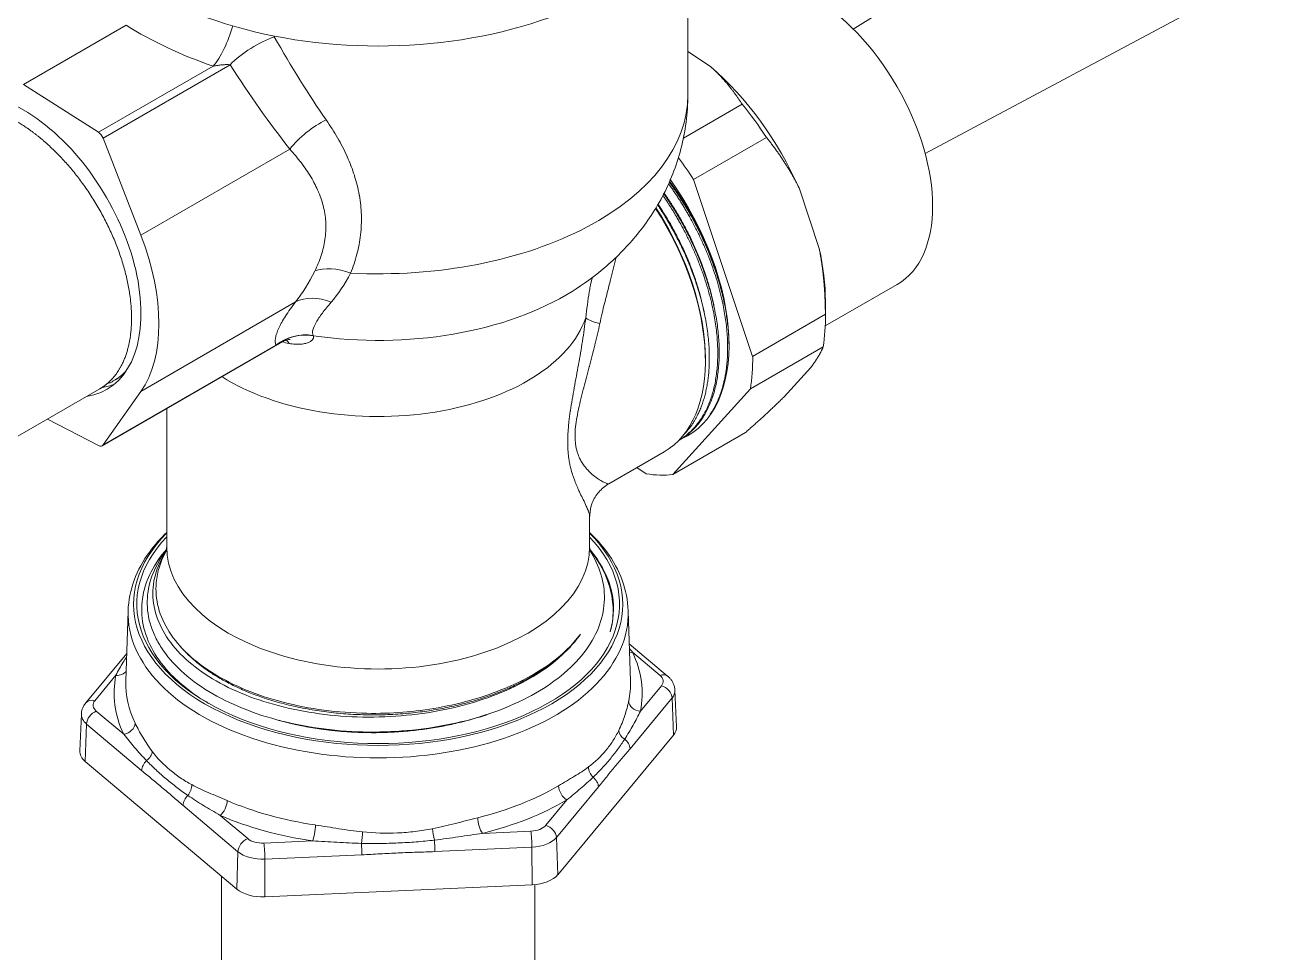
# Model space of a CAD drawing. Header units: millimetres. Extents: x 2.27 to 5, y 4.62 to 5.66.
# Drawn here: x 4.497 to 4.6258, y 5.4988 to 5.5934 of the extents above; entities that cross this region are included whole.
import ezdxf

# ---------------------------------------------------------------- set-up
doc = ezdxf.new("R2010")
doc.units = ezdxf.units.MM

# ---------------------------------------------------------------- blocks, each defined once
blk = doc.blocks.new('110-32-isometrico')
at = {"linetype": 'Continuous', "lineweight": 5}
for p, q in [((8.71274, 4.21884), (8.7483, 4.24094)), ((8.69586, 4.21211), (8.69586, 4.23104)), ((8.72009, 4.20612), (8.75701, 4.22586)), ((8.63851, 4.21923), (8.62804, 4.21318)), ((8.69817, 4.215), (8.69586, 4.21655)), ((8.64739, 4.21505), (8.63569, 4.2083)), ((8.64912, 4.21519), (8.63616, 4.2077)), ((8.62804, 4.21318), (8.63569, 4.2083)), ((8.7014, 4.21116), (8.69541, 4.2077)), ((8.70388, 4.20777), (8.69645, 4.20348)), ((8.63616, 4.2077), (8.64, 4.1978)), ((8.65522, 4.20659), (8.64, 4.1978)), ((8.70247, 4.18543), (8.69645, 4.20348)), ((8.70927, 4.19643), (8.70721, 4.20262)), ((8.70988, 4.18853), (8.71723, 4.19277)), ((8.65581, 4.19098), (8.64, 4.18185)), ((8.7099, 4.19105), (8.7099, 4.18949)), ((8.7099, 4.18972), (8.70247, 4.18543)), ((8.65419, 4.18677), (8.63607, 4.1763)), ((8.65381, 4.18658), (8.63616, 4.17639)), ((8.70967, 4.1864), (8.70224, 4.18211)), ((8.69765, 4.18518), (8.69765, 4.18496)), ((8.7057, 4.18131), (8.70841, 4.1843)), ((8.62473, 4.17572), (8.63583, 4.18212)), ((8.63726, 4.18295), (8.6374, 4.18303)), ((8.69432, 4.17337), (8.70224, 4.18211)), ((8.64, 4.18185), (8.63616, 4.17639)), ((8.64265, 4.16598), (8.64265, 4.1801)), ((8.63569, 4.17633), (8.63047, 4.17903)), ((8.70175, 4.17766), (8.69432, 4.17337)), ((8.69496, 4.17687), (8.69505, 4.17692)), ((8.68778, 4.17242), (8.69345, 4.17569)), ((8.69065, 4.17407), (8.69161, 4.17344)), ((8.68583, 4.16598), (8.68583, 4.16905)), ((8.63871, 4.15945), (8.63848, 4.15227)), ((8.68827, 4.15963), (8.68827, 4.15965)), ((8.68977, 4.15945), (8.69, 4.15227)), ((8.63857, 4.15511), (8.6344, 4.15007)), ((8.69379, 4.1528), (8.68987, 4.1561)), ((8.69302, 4.15286), (8.69021, 4.15523)), ((8.63747, 4.15287), (8.63532, 4.15028)), ((8.69101, 4.14921), (8.69316, 4.1518)), ((8.69454, 4.15136), (8.6947, 4.1476)), ((8.69424, 4.15056), (8.68996, 4.14538)), ((8.69424, 4.15056), (8.69439, 4.14676)), ((8.63394, 4.14892), (8.63378, 4.14517)), ((8.63546, 4.14922), (8.63827, 4.14685)), ((8.63447, 4.14789), (8.63434, 4.14408)), ((8.64009, 4.14315), (8.63447, 4.14789)), ((8.69439, 4.14676), (8.68259, 4.13252)), ((8.6498, 4.13105), (8.63434, 4.14408)), ((8.68673, 4.14149), (8.68244, 4.13632)), ((8.64993, 4.13486), (8.64431, 4.1396)), ((8.68136, 4.13756), (8.68351, 4.14015)), ((8.64811, 4.13857), (8.65092, 4.1362)), ((8.67488, 4.13674), (8.67984, 4.13696)), ((8.65258, 4.13574), (8.65754, 4.13596)), ((8.68244, 4.13632), (8.68259, 4.13252)), ((8.64993, 4.13486), (8.6498, 4.13105)), ((8.66258, 4.13455), (8.65267, 4.13411)), ((8.67993, 4.13533), (8.67003, 4.13488)), ((8.67993, 4.13533), (8.67995, 4.13148)), ((8.65267, 4.13411), (8.65268, 4.13026)), ((8.64824, 4.13237), (8.64824, 4.00308)), ((8.67995, 4.13148), (8.65268, 4.13026)), ((8.68024, 4.1315), (8.68024, 4.00308))]:
    blk.add_line(p, q, dxfattribs=at)
for centre, major_axis, ratio, start_param, end_param in [((8.66424, 4.23603), (0.03278, 0), 0.57735, 3.123075, 6.301703), ((8.70849, 4.2079), (-0.00874, 0.01513), 0.57735, 3.141593, 6.283185), ((8.66406, 4.2342), (0.03637, -0.00174), 0.606728, 3.962919, 4.265369), ((8.64757, 4.21884), (-0.00155, -0.00451), 0.344955, 0.702929, 1.760243), ((8.65204, 4.21545), (-0.00402, -0.00257), 0.339033, 4.098938, 5.288981), ((8.66424, 4.25732), (-0.02044, 0.06521), 0.369929, 2.096785, 2.270065), ((8.66132, 4.25706), (-0.02368, 0.06725), 0.410754, 2.091045, 2.264325), ((8.6946, 4.19988), (-0.01082, 0.01874), 0.57735, 4.529601, 5.262211), ((8.62804, 4.19673), (0.00848, -0.01469), 0.57735, 6.062964, 9.645), ((8.66424, 4.21211), (0.03162, 0), 0.57735, 4.623426, 6.283185), ((8.69325, 4.1991), (0.01178, -0.0204), 0.57735, 1.663958, 1.844668), ((8.65813, 4.20685), (-0.00374, -0.00295), 0.392102, 4.206997, 5.253128), ((8.63566, 4.20766), (-0.000404, 0.0007), 0.57735, 4.45059, 5.445427), ((8.68582, 4.19481), (-0.01178, 0.0204), 0.57735, 4.805551, 4.921485), ((8.68582, 4.19481), (0.01007, -0.01745), 0.57735, 6.218188, 8.021361), ((8.68333, 4.19323), (0.01012, -0.01754), 0.57735, 0, 1.65506), ((8.68352, 4.19334), (0.00999, -0.0173), 0.57735, 0.785398, 1.657906), ((8.62804, 4.19673), (0.00977, -0.01692), 0.57735, 0.261799, 1.308997), ((8.6946, 4.19988), (-0.01082, 0.01874), 0.57735, 3.926991, 4.215013), ((8.66101, 4.19119), (-0.00431, 0.00204), 0.565718, 4.878359, 5.785348), ((8.65873, 4.18735), (-0.00377, 0.00291), 0.734449, 5.063225, 5.966537), ((8.66424, 4.2026), (0.02693, 0), 0.57735, 4.463257, 5.538255), ((8.69325, 4.1991), (0.01178, -0.0204), 0.57735, 0.616761, 0.79747), ((8.66424, 4.19175), (0.02159, 0), 0.57735, 3.880475, 6.0899), ((8.68933, 4.18892), (-0.00393, 0.00054), 0.152173, 0.159357, 0.916623), ((8.65673, 4.18295), (-0.00436, -0.00194), 0.975896, 4.121688, 4.964696), ((8.65675, 4.18291), (-0.00451, -0.00154), 0.980642, 4.210211, 5.035277), ((8.65314, 4.18979), (0.00446, -0.00236), 0.140114, 0.128741, 0.161925), ((8.6536, 4.18257), (0.00098, 0.00467), 0.35582, 5.891827, 6.084629), ((8.68641, 4.19515), (-0.00966, 0.01673), 0.57735, 3.900547, 3.905661), ((8.68582, 4.19481), (-0.01178, 0.0204), 0.57735, 3.758353, 3.939063), ((8.62967, 4.19767), (0.00848, -0.01469), 0.57735, 6.060918, 6.186977), ((8.63566, 4.177), (0.000404, -0.0007), 0.57735, 5.550147, 6.544985), ((8.68561, 4.17042), (0.00117, 0.00292), 0.993465, 0.870648, 0.873426), ((8.68575, 4.17038), (-0.00015, -0.00315), 0.999069, 3.715924, 3.718849), ((8.68576, 4.17038), (-0.00141, 0.00281), 0.894625, 0.069966, 0.073246), ((8.68582, 4.19481), (0.01178, -0.0204), 0.57735, 5.852748, 6.033458), ((8.66424, 4.16013), (0.02497, 0), 0.57735, 2.615404, 6.809374), ((8.66424, 4.16013), (0.02464, 0), 0.57735, 2.639056, 6.785722), ((8.66424, 4.16598), (-0.02159, 0), 0.57735, 0, 3.141593), ((8.66424, 4.15965), (0.02403, 0), 0.57735, 6.172768, 6.729062), ((8.66424, 4.15918), (0.02553, 0), 0.57735, 3.123075, 6.301703), ((8.66424, 4.16213), (0.02244, 0), 0.57735, 5.326435, 5.881143), ((8.69021, 4.15621), (0.00108, 0.00052), 0.786377, 4.082664, 4.348743), ((8.66424, 4.15104), (0.02696, 0), 0.57735, 6.165286, 6.555648), ((8.66424, 4.15104), (-0.02696, 0), 0.57735, 6.165286, 6.555648), ((8.63747, 4.15385), (0.00118, -0.00024), 0.810828, 4.877229, 5.95618), ((8.69302, 4.15188), (0.000773, 0.000918), 0.673478, 0, 0.896328), ((8.6915, 4.15226), (0.00184, 0), 0.57735, 5.836868, 6.884066), ((8.66424, 4.152), (-0.02576, 0), 0.57735, 6.264668, 6.555648), ((8.66424, 4.152), (0.02576, 0), 0.57735, 6.165286, 6.301703), ((8.69316, 4.15082), (-0.000924, 0.000766), 0.736515, 3.72456, 5.26045), ((8.6915, 4.15131), (0.00304, 0), 0.57735, 5.836868, 6.307881), ((8.63532, 4.1493), (-0.000924, 0.000766), 0.736515, 5.26045, 6.283185), ((8.63698, 4.14982), (-0.00184, 0), 0.57735, 5.836868, 6.884066), ((8.69101, 4.15019), (-0.00118, 0.00024), 0.810828, 0.19102, 1.735636), ((8.63698, 4.14888), (-0.00304, 0), 0.57735, 6.25849, 6.884066), ((8.63546, 4.14824), (-0.000773, -0.000918), 0.673478, 4.037921, 5.573811), ((8.63827, 4.14783), (0.00108, 0.00052), 0.786377, 4.348743, 5.89336), ((8.68995, 4.14705), (0.00108, -0.00053), 0.730099, 3.535157, 4.566919), ((8.6915, 4.14756), (0.0032, 0), 0.57735, 5.836868, 6.307881), ((8.68887, 4.14565), (-0.000924, 0.000766), 0.736515, 3.72456, 4.742022), ((8.63698, 4.14512), (-0.0032, 0), 0.57735, 6.25849, 6.884066), ((8.6401, 4.14482), (0.000955, 0.000727), 0.683189, 4.70594, 5.737702), ((8.64108, 4.14351), (-0.000773, -0.000918), 0.673478, 4.556349, 5.573811), ((8.68672, 4.14316), (0.000719, -0.00096), 0.723631, 3.882837, 4.914599), ((8.68565, 4.14176), (-0.000924, 0.000766), 0.736515, 3.72456, 4.742022), ((8.64432, 4.14127), (0.00056, 0.00106), 0.646118, 4.417206, 5.448968), ((8.66424, 4.152), (-0.02576, 0), 0.57735, 1.976495, 2.366858), ((8.68351, 4.14113), (-0.00061, 0.00103), 0.583474, 0.806189, 2.350806), ((8.6453, 4.13995), (0.000773, 0.000918), 0.673478, 1.414756, 2.432218), ((8.64811, 4.13955), (0.00048, 0.0011), 0.488589, 3.864688, 5.409305), ((8.66424, 4.152), (-0.02576, 0), 0.57735, 0.929298, 1.31966), ((8.66424, 4.15104), (-0.02696, 0), 0.57735, 1.976495, 2.366858), ((8.66424, 4.15104), (-0.02696, 0), 0.57735, 0.929298, 1.31966), ((8.67488, 4.13772), (-0.00029, 0.00116), 0.322239, 0.941064, 2.48568), ((8.65754, 4.13694), (0.00018, 0.00119), 0.202903, 3.772175, 5.316791), ((8.66258, 4.13622), (0.00012, 0.00119), 0.005717, 4.27269, 5.304452), ((8.67003, 4.13656), (-0.00023, 0.00118), 0.13014, 0.960168, 1.99193), ((8.6797, 4.13802), (-0.00184, 0), 0.57735, 1.648078, 2.695275), ((8.67984, 4.13598), (-0.00005, 0.0012), 0.063037, 4.130406, 5.666296), ((8.68136, 4.13658), (-0.000924, 0.000766), 0.736515, 3.72456, 5.26045), ((8.65092, 4.13522), (-0.000773, -0.000918), 0.673478, 4.037921, 5.573811), ((8.65244, 4.1368), (-0.00184, 0), 0.57735, 0.60088, 1.648078), ((8.65258, 4.13476), (-0.00005, 0.0012), 0.063037, 4.130406, 5.666296), ((8.66249, 4.13521), (-0.00005, 0.0012), 0.063037, 4.130406, 5.147868), ((8.66994, 4.13554), (-0.00005, 0.0012), 0.063037, 4.130406, 5.147868), ((8.6797, 4.13707), (-0.00304, 0), 0.57735, 1.648078, 2.695275), ((8.65244, 4.13586), (-0.00304, 0), 0.57735, 0.60088, 1.648078), ((8.6797, 4.13332), (-0.0032, 0), 0.57735, 1.648078, 2.695275), ((8.65244, 4.1321), (-0.0032, 0), 0.57735, 0.60088, 1.648078)]:
    blk.add_ellipse(centre, major_axis=major_axis, ratio=ratio, start_param=start_param, end_param=end_param, dxfattribs=at)
for points in [[(8.65359, 4.21814), (8.6536, 4.2181), (8.65362, 4.21807), (8.65364, 4.21804)], [(8.65581, 4.19098), (8.6565, 4.19186), (8.65715, 4.19292), (8.65777, 4.19414)], [(8.66143, 4.19393), (8.66082, 4.19277), (8.66016, 4.19178), (8.65944, 4.19095)], [(8.68613, 4.19349), (8.68605, 4.19328), (8.68597, 4.193), (8.68591, 4.19268)], [(8.65389, 4.18662), (8.65386, 4.18661), (8.65384, 4.18659), (8.65381, 4.18658)], [(8.65513, 4.18675), (8.6549, 4.1868), (8.65466, 4.18685), (8.65443, 4.1869)], [(8.63797, 4.18341), (8.63806, 4.18345), (8.63814, 4.18349), (8.63822, 4.18354)], [(8.68413, 4.17322), (8.68413, 4.17322), (8.68413, 4.17322), (8.68413, 4.17322)], [(8.68592, 4.16563), (8.6859, 4.16566), (8.68588, 4.16568), (8.68585, 4.16571)], [(8.68989, 4.15561), (8.69, 4.15549), (8.6901, 4.15536), (8.69021, 4.15523)]]:
    blk.add_open_spline(points, degree=3, dxfattribs=at)
for points, knots in [([(8.64912, 4.21519), (8.64901, 4.21521), (8.64889, 4.21521), (8.64876, 4.21521), (8.64875, 4.21521), (8.64873, 4.21521), (8.64872, 4.21521), (8.64866, 4.21521), (8.64861, 4.21521), (8.64855, 4.2152), (8.64847, 4.2152), (8.6484, 4.2152), (8.64833, 4.21519), (8.64831, 4.21519), (8.6483, 4.21519), (8.64829, 4.21519), (8.64822, 4.21518), (8.64816, 4.21517), (8.64809, 4.21516), (8.64801, 4.21516), (8.64794, 4.21514), (8.64786, 4.21513), (8.6477, 4.21511), (8.64755, 4.21508), (8.64739, 4.21505)], [0, 0, 0, 0, 0.223167, 0.223167, 0.223167, 0.25, 0.25, 0.25, 0.348259, 0.348259, 0.348259, 0.478136, 0.478136, 0.478136, 0.5, 0.5, 0.5, 0.61012, 0.61012, 0.61012, 0.742469, 0.742469, 0.742469, 1, 1, 1, 1]), ([(8.68404, 4.19206), (8.68518, 4.19277), (8.6863, 4.19358), (8.68848, 4.19543), (8.68953, 4.19648), (8.69151, 4.19886), (8.69244, 4.2002), (8.69403, 4.2032), (8.69469, 4.20485), (8.69561, 4.20837), (8.69586, 4.21024), (8.69586, 4.21211)], [4.7528571, 4.7528571, 4.7528571, 4.7528571, 4.9018431, 4.9018431, 5.0508291, 5.0508291, 5.1998151, 5.1998151, 5.3488011, 5.3488011, 5.4977871, 5.4977871, 5.4977871, 5.4977871]), ([(8.65893, 4.20956), (8.65935, 4.20896), (8.65974, 4.20835), (8.66009, 4.20774), (8.66045, 4.20712), (8.66077, 4.2065), (8.66106, 4.20586), (8.66107, 4.20584), (8.66108, 4.20581), (8.66109, 4.20579), (8.66122, 4.20549), (8.66135, 4.2052), (8.66146, 4.20489), (8.66147, 4.20487), (8.66148, 4.20484), (8.66149, 4.20482), (8.66161, 4.20452), (8.66172, 4.20421), (8.66181, 4.20391), (8.66182, 4.20388), (8.66183, 4.20386), (8.66184, 4.20383), (8.66193, 4.20352), (8.66202, 4.20322), (8.6621, 4.20291), (8.66218, 4.20258), (8.66225, 4.20224), (8.66231, 4.20191), (8.66231, 4.20188), (8.66232, 4.20186), (8.66232, 4.20184), (8.66244, 4.20119), (8.6625, 4.20053), (8.66253, 4.19988), (8.66253, 4.19986), (8.66253, 4.19985), (8.66253, 4.19983), (8.66254, 4.19951), (8.66254, 4.19918), (8.66252, 4.19885), (8.66251, 4.19851), (8.66248, 4.19817), (8.66244, 4.19784), (8.66244, 4.19783), (8.66244, 4.19782), (8.66244, 4.19782), (8.66237, 4.19715), (8.66224, 4.1965), (8.66207, 4.19585), (8.6619, 4.1952), (8.66169, 4.19456), (8.66143, 4.19393)], [0, 0, 0, 0, 0.122037, 0.122037, 0.122037, 0.245359, 0.245359, 0.245359, 0.25, 0.25, 0.25, 0.307557, 0.307557, 0.307557, 0.3125, 0.3125, 0.3125, 0.370128, 0.370128, 0.370128, 0.375, 0.375, 0.375, 0.432901, 0.432901, 0.432901, 0.495825, 0.495825, 0.495825, 0.5, 0.5, 0.5, 0.622119, 0.622119, 0.622119, 0.625, 0.625, 0.625, 0.685505, 0.685505, 0.685505, 0.748797, 0.748797, 0.748797, 0.75, 0.75, 0.75, 0.874807, 0.874807, 0.874807, 1, 1, 1, 1]), ([(8.65777, 4.19414), (8.65803, 4.19466), (8.65825, 4.19518), (8.65843, 4.19572), (8.6586, 4.19625), (8.65873, 4.19679), (8.65881, 4.19734), (8.65881, 4.19734), (8.65881, 4.19734), (8.65881, 4.19735), (8.65885, 4.19762), (8.65888, 4.19789), (8.65889, 4.19816), (8.65891, 4.19843), (8.65891, 4.19871), (8.6589, 4.19898), (8.6589, 4.19899), (8.6589, 4.199), (8.6589, 4.19901), (8.65887, 4.19955), (8.6588, 4.20008), (8.65867, 4.2006), (8.65867, 4.20061), (8.65867, 4.20063), (8.65866, 4.20064), (8.65861, 4.20089), (8.65853, 4.20115), (8.65845, 4.2014), (8.65837, 4.20166), (8.65827, 4.20192), (8.65816, 4.20218), (8.65816, 4.2022), (8.65815, 4.20221), (8.65814, 4.20223), (8.65804, 4.20247), (8.65793, 4.20272), (8.6578, 4.20296), (8.6578, 4.20297), (8.65779, 4.20299), (8.65778, 4.203), (8.65766, 4.20324), (8.65753, 4.20348), (8.65739, 4.20371), (8.65738, 4.20373), (8.65737, 4.20374), (8.65736, 4.20375), (8.65707, 4.20424), (8.65675, 4.20471), (8.6564, 4.20517), (8.65603, 4.20565), (8.65564, 4.20612), (8.65522, 4.20659)], [0, 0, 0, 0, 0.124932, 0.124932, 0.124932, 0.249216, 0.249216, 0.249216, 0.25, 0.25, 0.25, 0.311039, 0.311039, 0.311039, 0.372832, 0.372832, 0.372832, 0.375, 0.375, 0.375, 0.496815, 0.496815, 0.496815, 0.5, 0.5, 0.5, 0.559021, 0.559021, 0.559021, 0.621356, 0.621356, 0.621356, 0.625, 0.625, 0.625, 0.683863, 0.683863, 0.683863, 0.6875, 0.6875, 0.6875, 0.746646, 0.746646, 0.746646, 0.75, 0.75, 0.75, 0.872926, 0.872926, 0.872926, 1, 1, 1, 1]), ([(8.68854, 4.19554), (8.68853, 4.19549), (8.68852, 4.19545), (8.6885, 4.1954), (8.68833, 4.19468), (8.68815, 4.19396), (8.68797, 4.19324), (8.68793, 4.1931), (8.6879, 4.19297), (8.68786, 4.19284), (8.68771, 4.19224), (8.68756, 4.19164), (8.6874, 4.19103), (8.68739, 4.19097), (8.68737, 4.19091), (8.68735, 4.19084), (8.68718, 4.19017), (8.68702, 4.18948), (8.68687, 4.18877)], [0.5766486, 0.5766486, 0.5766486, 0.5766486, 0.5860796, 0.5860796, 0.5860796, 0.7248687, 0.7248687, 0.7248687, 0.75, 0.75, 0.75, 0.8631117, 0.8631117, 0.8631117, 0.875, 0.875, 0.875, 1, 1, 1, 1]), ([(8.68543, 4.18936), (8.68553, 4.19025), (8.68566, 4.19114), (8.6858, 4.19201), (8.68581, 4.19205), (8.68581, 4.19209), (8.68582, 4.19213), (8.68585, 4.19232), (8.68588, 4.1925), (8.68591, 4.19268)], [0, 0, 0, 0, 0.125, 0.125, 0.125, 0.1307085, 0.1307085, 0.1307085, 0.1570623, 0.1570623, 0.1570623, 0.1570623]), ([(8.65381, 4.18658), (8.65373, 4.18677), (8.65371, 4.18701), (8.65376, 4.1873), (8.65378, 4.18744), (8.65382, 4.1876), (8.65388, 4.18776), (8.65393, 4.18793), (8.654, 4.18811), (8.65409, 4.1883), (8.65413, 4.18839), (8.65418, 4.18849), (8.65423, 4.18859), (8.65428, 4.18869), (8.65433, 4.18879), (8.65439, 4.18889), (8.65451, 4.1891), (8.65464, 4.18931), (8.65478, 4.18954), (8.65507, 4.18999), (8.65541, 4.19047), (8.65581, 4.19098)], [0, 0, 0, 0, 0.25, 0.25, 0.25, 0.375072, 0.375072, 0.375072, 0.5, 0.5, 0.5, 0.56241, 0.56241, 0.56241, 0.624918, 0.624918, 0.624918, 0.75, 0.75, 0.75, 1, 1, 1, 1]), ([(8.65944, 4.19095), (8.6591, 4.19056), (8.6588, 4.19019), (8.65829, 4.18951), (8.65807, 4.18919), (8.65775, 4.1886), (8.65764, 4.18834), (8.65753, 4.1879), (8.65753, 4.18771), (8.65759, 4.18756)], [0, 0, 0, 0, 0.25, 0.25, 0.5, 0.5, 0.75, 0.75, 1, 1, 1, 1]), ([(8.68583, 4.16905), (8.68583, 4.16909), (8.68583, 4.16913), (8.68582, 4.16918), (8.68582, 4.1692), (8.68582, 4.16922), (8.68582, 4.16924), (8.68581, 4.16928), (8.6858, 4.16933), (8.68578, 4.16938), (8.68576, 4.16945), (8.68574, 4.16953), (8.68571, 4.16961), (8.6857, 4.16963), (8.68569, 4.16966), (8.68568, 4.16969), (8.68563, 4.16983), (8.68556, 4.16998), (8.68549, 4.17015), (8.6854, 4.17035), (8.68529, 4.17057), (8.68517, 4.17081), (8.68515, 4.17086), (8.68512, 4.17091), (8.6851, 4.17096), (8.685, 4.17116), (8.6849, 4.17138), (8.68479, 4.17161), (8.68476, 4.17167), (8.68473, 4.17174), (8.6847, 4.1718), (8.68466, 4.17189), (8.68462, 4.17199), (8.68458, 4.17208), (8.6845, 4.17225), (8.68443, 4.17242), (8.68436, 4.1726), (8.68433, 4.17268), (8.6843, 4.17275), (8.68427, 4.17283), (8.68423, 4.17295), (8.68419, 4.17307), (8.68414, 4.17319), (8.68407, 4.1734), (8.68401, 4.17362), (8.68395, 4.17385), (8.68392, 4.17393), (8.6839, 4.17402), (8.68388, 4.1741), (8.68384, 4.17426), (8.68381, 4.17443), (8.68377, 4.1746), (8.68376, 4.17469), (8.68374, 4.17477), (8.68373, 4.17486), (8.68372, 4.17491), (8.68371, 4.17497), (8.6837, 4.17502), (8.68368, 4.17517), (8.68367, 4.17532), (8.68365, 4.17547), (8.68364, 4.17555), (8.68364, 4.17563), (8.68363, 4.17571), (8.68361, 4.17594), (8.6836, 4.17619), (8.68359, 4.17644), (8.68359, 4.17651), (8.68359, 4.17658), (8.68359, 4.17665), (8.68359, 4.17675), (8.68359, 4.17686), (8.6836, 4.17697), (8.6836, 4.17715), (8.68361, 4.17733), (8.68362, 4.17752), (8.68362, 4.17757), (8.68362, 4.17762), (8.68363, 4.17768), (8.68365, 4.178), (8.68368, 4.17832), (8.68371, 4.17865), (8.68372, 4.17869), (8.68372, 4.17873), (8.68372, 4.17876), (8.68376, 4.17911), (8.68381, 4.17947), (8.68386, 4.17984), (8.68387, 4.17986), (8.68387, 4.17987), (8.68387, 4.17989), (8.68393, 4.18027), (8.68399, 4.18065), (8.68405, 4.18103), (8.68412, 4.18142), (8.68419, 4.18182), (8.68426, 4.18222), (8.68433, 4.18262), (8.68441, 4.18302), (8.68448, 4.18342), (8.68455, 4.18381), (8.68462, 4.1842), (8.68469, 4.18458), (8.68469, 4.1846), (8.68469, 4.18461), (8.6847, 4.18462), (8.68484, 4.1854), (8.68497, 4.18618), (8.68509, 4.18696), (8.68509, 4.18697), (8.6851, 4.18698), (8.6851, 4.18699), (8.68522, 4.18778), (8.68533, 4.18857), (8.68543, 4.18936)], [0.1548348, 0.1548348, 0.1548348, 0.1548348, 0.1788376, 0.1788376, 0.1788376, 0.1875, 0.1875, 0.1875, 0.2090923, 0.2090923, 0.2090923, 0.2394754, 0.2394754, 0.2394754, 0.25, 0.25, 0.25, 0.3005695, 0.3005695, 0.3005695, 0.3621365, 0.3621365, 0.3621365, 0.375, 0.375, 0.375, 0.4242835, 0.4242835, 0.4242835, 0.4375, 0.4375, 0.4375, 0.4556335, 0.4556335, 0.4556335, 0.4872204, 0.4872204, 0.4872204, 0.5, 0.5, 0.5, 0.5190455, 0.5190455, 0.5190455, 0.5511614, 0.5511614, 0.5511614, 0.5625, 0.5625, 0.5625, 0.5836495, 0.5836495, 0.5836495, 0.59375, 0.59375, 0.59375, 0.6000534, 0.6000534, 0.6000534, 0.6165106, 0.6165106, 0.6165106, 0.625, 0.625, 0.625, 0.6495925, 0.6495925, 0.6495925, 0.65625, 0.65625, 0.65625, 0.6662175, 0.6662175, 0.6662175, 0.6827931, 0.6827931, 0.6827931, 0.6875, 0.6875, 0.6875, 0.7157458, 0.7157458, 0.7157458, 0.71875, 0.71875, 0.71875, 0.748431, 0.748431, 0.748431, 0.75, 0.75, 0.75, 0.7807285, 0.7807285, 0.7807285, 0.8125, 0.8125, 0.8125, 0.8444036, 0.8444036, 0.8444036, 0.875, 0.875, 0.875, 0.875872, 0.875872, 0.875872, 0.9375, 0.9375, 0.9375, 0.9382317, 0.9382317, 0.9382317, 1, 1, 1, 1]), ([(8.68687, 4.18877), (8.68672, 4.18805), (8.68655, 4.18733), (8.68637, 4.1866), (8.68637, 4.18659), (8.68637, 4.18658), (8.68636, 4.18657), (8.68619, 4.18586), (8.68601, 4.18515), (8.68582, 4.18443), (8.68581, 4.18441), (8.68581, 4.18439), (8.6858, 4.18437), (8.6857, 4.184), (8.68561, 4.18364), (8.68551, 4.18327), (8.68542, 4.18293), (8.68533, 4.18259), (8.68524, 4.18225), (8.68523, 4.18222), (8.68522, 4.1822), (8.68522, 4.18217), (8.68512, 4.18181), (8.68503, 4.18145), (8.68494, 4.18109), (8.68486, 4.18075), (8.68478, 4.18041), (8.68471, 4.18007), (8.6847, 4.18006), (8.6847, 4.18004), (8.68469, 4.18002), (8.68462, 4.17968), (8.68455, 4.17933), (8.6845, 4.179), (8.6845, 4.17899), (8.6845, 4.17898), (8.6845, 4.17898), (8.68444, 4.17864), (8.6844, 4.17831), (8.68437, 4.17799), (8.68437, 4.17799), (8.68437, 4.17798), (8.68437, 4.17797), (8.68436, 4.17782), (8.68435, 4.17767), (8.68435, 4.17753), (8.68434, 4.17737), (8.68434, 4.17723), (8.68435, 4.17708), (8.68435, 4.17706), (8.68435, 4.17704), (8.68435, 4.17702), (8.68436, 4.17676), (8.68438, 4.17652), (8.68442, 4.17629), (8.68442, 4.17626), (8.68443, 4.17623), (8.68443, 4.17621), (8.68445, 4.17611), (8.68447, 4.17603), (8.68449, 4.17594), (8.68451, 4.17582), (8.68454, 4.17572), (8.68458, 4.17561), (8.68459, 4.17558), (8.6846, 4.17555), (8.68461, 4.17552), (8.68467, 4.17535), (8.68473, 4.17519), (8.6848, 4.17504), (8.68481, 4.17501), (8.68483, 4.17499), (8.68484, 4.17496), (8.68491, 4.17482), (8.68498, 4.17469), (8.68506, 4.17457), (8.68515, 4.17442), (8.68525, 4.17429), (8.68534, 4.17417), (8.68536, 4.17415), (8.68538, 4.17412), (8.6854, 4.1741), (8.68548, 4.174), (8.68556, 4.17391), (8.68564, 4.17383), (8.68573, 4.17372), (8.68583, 4.17363), (8.68593, 4.17354), (8.68594, 4.17352), (8.68596, 4.17351), (8.68597, 4.17349), (8.68615, 4.17333), (8.68632, 4.1732), (8.68648, 4.17308), (8.68649, 4.17307), (8.6865, 4.17306), (8.68651, 4.17305), (8.68667, 4.17294), (8.68682, 4.17284), (8.68696, 4.17275), (8.68711, 4.17267), (8.68724, 4.17259), (8.68735, 4.17254), (8.68736, 4.17254), (8.68736, 4.17254), (8.68736, 4.17254), (8.68742, 4.17251), (8.68746, 4.17249), (8.68751, 4.17247), (8.68755, 4.17245), (8.6876, 4.17244), (8.68763, 4.17243), (8.68763, 4.17243), (8.68763, 4.17243), (8.68764, 4.17243), (8.68771, 4.17241), (8.68776, 4.1724), (8.68778, 4.17242), (8.68778, 4.17242), (8.68778, 4.17242), (8.68778, 4.17242), (8.68778, 4.17242), (8.68778, 4.17242), (8.68778, 4.17242)], [0, 0, 0, 0, 0.0625, 0.0625, 0.0625, 0.0635946, 0.0635946, 0.0635946, 0.125, 0.125, 0.125, 0.1269475, 0.1269475, 0.1269475, 0.1584453, 0.1584453, 0.1584453, 0.1875, 0.1875, 0.1875, 0.1897729, 0.1897729, 0.1897729, 0.2208518, 0.2208518, 0.2208518, 0.25, 0.25, 0.25, 0.2515866, 0.2515866, 0.2515866, 0.28125, 0.28125, 0.28125, 0.2819142, 0.2819142, 0.2819142, 0.3119304, 0.3119304, 0.3119304, 0.3125, 0.3125, 0.3125, 0.3268023, 0.3268023, 0.3268023, 0.3416492, 0.3416492, 0.3416492, 0.34375, 0.34375, 0.34375, 0.3715226, 0.3715226, 0.3715226, 0.375, 0.375, 0.375, 0.3865495, 0.3865495, 0.3865495, 0.4016515, 0.4016515, 0.4016515, 0.40625, 0.40625, 0.40625, 0.4321842, 0.4321842, 0.4321842, 0.4375, 0.4375, 0.4375, 0.4631126, 0.4631126, 0.4631126, 0.4943259, 0.4943259, 0.4943259, 0.5, 0.5, 0.5, 0.5257475, 0.5257475, 0.5257475, 0.5573299, 0.5573299, 0.5573299, 0.5625, 0.5625, 0.5625, 0.6207594, 0.6207594, 0.6207594, 0.625, 0.625, 0.625, 0.684354, 0.684354, 0.684354, 0.747983, 0.747983, 0.747983, 0.75, 0.75, 0.75, 0.7797689, 0.7797689, 0.7797689, 0.8114901, 0.8114901, 0.8114901, 0.8125, 0.8125, 0.8125, 0.8747056, 0.8747056, 0.8747056, 0.875, 0.875, 0.875, 0.8777514, 0.8777514, 0.8777514, 0.8777514]), ([(8.65525, 4.18716), (8.65525, 4.18716), (8.65524, 4.18716), (8.6552, 4.18716), (8.65516, 4.18715), (8.65504, 4.18712), (8.65495, 4.1871), (8.65475, 4.18704), (8.65464, 4.18699), (8.65441, 4.18689), (8.6543, 4.18683), (8.65419, 4.18677)], [0.1439941, 0.1439941, 0.1439941, 0.1439941, 0.1665653, 0.1665653, 0.2062297, 0.2062297, 0.2498896, 0.2498896, 0.2962873, 0.2962873, 0.3387704, 0.3387704, 0.3387704, 0.3387704]), ([(8.6576, 4.18753), (8.65763, 4.18747), (8.65764, 4.18741), (8.65763, 4.18734), (8.65763, 4.18731), (8.65762, 4.18728), (8.65761, 4.18724), (8.6576, 4.18723), (8.6576, 4.18722), (8.65759, 4.18721), (8.65758, 4.18719), (8.65756, 4.18717), (8.65755, 4.18714), (8.65752, 4.18711), (8.65749, 4.18708), (8.65746, 4.18705), (8.65745, 4.18705), (8.65745, 4.18705), (8.65745, 4.18704), (8.65742, 4.18702), (8.65738, 4.18699), (8.65734, 4.18696), (8.6573, 4.18693), (8.65725, 4.18691), (8.6572, 4.18689), (8.65715, 4.18686), (8.65709, 4.18683), (8.65702, 4.18681), (8.65697, 4.18679), (8.65691, 4.18677), (8.65684, 4.18675), (8.65677, 4.18674), (8.6567, 4.18672), (8.65662, 4.18671), (8.65654, 4.18669), (8.65646, 4.18668), (8.65637, 4.18667), (8.6563, 4.18667), (8.65624, 4.18666), (8.65616, 4.18666), (8.65605, 4.18666), (8.65592, 4.18666), (8.65579, 4.18667), (8.65559, 4.18668), (8.65536, 4.18671), (8.65513, 4.18675)], [0, 0, 0, 0, 0.152461, 0.152461, 0.152461, 0.227001, 0.227001, 0.227001, 0.25, 0.25, 0.25, 0.300061, 0.300061, 0.300061, 0.370886, 0.370886, 0.370886, 0.375, 0.375, 0.375, 0.439236, 0.439236, 0.439236, 0.5, 0.5, 0.5, 0.568132, 0.568132, 0.568132, 0.625, 0.625, 0.625, 0.687025, 0.687025, 0.687025, 0.75, 0.75, 0.75, 0.796949, 0.796949, 0.796949, 0.875, 0.875, 0.875, 1, 1, 1, 1]), ([(8.65419, 4.18677), (8.65418, 4.18676), (8.65417, 4.18675), (8.65415, 4.18675), (8.65414, 4.18674), (8.65413, 4.18674), (8.65412, 4.18673), (8.65411, 4.18672), (8.65409, 4.18672), (8.65408, 4.18671), (8.65402, 4.18668), (8.65396, 4.18665), (8.65389, 4.18662)], [0.6413763, 0.6413763, 0.6413763, 0.6413763, 0.7078659, 0.7078659, 0.7078659, 0.75, 0.75, 0.75, 0.7902773, 0.7902773, 0.7902773, 1, 1, 1, 1]), ([(8.68778, 4.17242), (8.68741, 4.1722), (8.68706, 4.17191), (8.68649, 4.17125), (8.68626, 4.17087), (8.68595, 4.17007), (8.68586, 4.16964), (8.68584, 4.16917), (8.68583, 4.16911), (8.68583, 4.16905)], [0, 0, 0, 0, 0.1395065, 0.1395065, 0.2761512, 0.2761512, 0.4136588, 0.4136588, 0.4353195, 0.4353195, 0.4353195, 0.4353195]), ([(8.64265, 4.16744), (8.642, 4.16682), (8.64142, 4.16616), (8.64024, 4.16456), (8.6397, 4.16358), (8.63896, 4.16156), (8.63875, 4.1605), (8.63871, 4.15945)], [1.9975776, 1.9975776, 1.9975776, 1.9975776, 2.1401951, 2.1401951, 2.3311951, 2.3311951, 2.5221951, 2.5221951, 2.5221951, 2.5221951]), ([(8.68977, 4.15945), (8.68973, 4.1605), (8.68952, 4.16156), (8.68878, 4.16358), (8.68824, 4.16456), (8.68707, 4.16616), (8.68648, 4.16682), (8.68583, 4.16744)], [5.7008223, 5.7008223, 5.7008223, 5.7008223, 5.8918223, 5.8918223, 6.0828223, 6.0828223, 6.2254398, 6.2254398, 6.2254398, 6.2254398]), ([(8.64693, 4.15001), (8.64532, 4.15095), (8.64396, 4.15202), (8.64139, 4.15479), (8.64048, 4.15656), (8.64005, 4.15927), (8.64007, 4.16016), (8.64054, 4.16268), (8.64135, 4.16426), (8.64263, 4.16572)], [1.410695, 1.410695, 1.410695, 1.410695, 2.1006, 2.1006, 3.051119, 3.051119, 3.516875, 3.516875, 4.369366, 4.369366, 4.369366, 4.369366]), ([(8.64261, 4.16564), (8.64234, 4.16528), (8.64209, 4.16491), (8.64092, 4.16291), (8.64053, 4.1612), (8.6408, 4.15862), (8.64105, 4.15775), (8.64163, 4.15649), (8.64186, 4.15607), (8.64266, 4.15485), (8.64332, 4.15408), (8.64575, 4.15182), (8.64791, 4.15051), (8.65294, 4.14848), (8.65574, 4.14777), (8.6602, 4.14721), (8.66173, 4.1471), (8.66628, 4.14705), (8.66929, 4.14736), (8.675, 4.14862), (8.67765, 4.14959), (8.68101, 4.15143), (8.68202, 4.1521), (8.68472, 4.15429), (8.68602, 4.15595), (8.68707, 4.15857), (8.68727, 4.15944), (8.68743, 4.16203), (8.68699, 4.16373), (8.68598, 4.16542), (8.68593, 4.16549), (8.68589, 4.16556)], [5.393412, 5.393412, 5.393412, 5.393412, 5.599356, 5.599356, 6.491877, 6.491877, 6.946978, 6.946978, 7.173907, 7.173907, 7.62403, 7.62403, 8.551821, 8.551821, 9.453214, 9.453214, 9.90661, 9.90661, 10.796788, 10.796788, 11.702088, 11.702088, 12.148955, 12.148955, 13.055876, 13.055876, 13.499168, 13.499168, 14.354652, 14.354652, 14.392657, 14.392657, 14.392657, 14.392657]), ([(8.68489, 4.15706), (8.68453, 4.15655), (8.68412, 4.15605), (8.68321, 4.15511), (8.68272, 4.15466), (8.68115, 4.15339), (8.67996, 4.15263), (8.67635, 4.15079), (8.6737, 4.1499), (8.66947, 4.14906), (8.66804, 4.14886), (8.6636, 4.14849), (8.66058, 4.14859), (8.65482, 4.14946), (8.65214, 4.15021), (8.64863, 4.15176), (8.64755, 4.15235), (8.64464, 4.15428), (8.64318, 4.15578), (8.64183, 4.15821), (8.64152, 4.15905), (8.64105, 4.16161), (8.64135, 4.16334), (8.64236, 4.16518), (8.64247, 4.16537), (8.6426, 4.16556)], [0, 0, 0, 0, 0.277039, 0.277039, 0.545399, 0.545399, 1.062438, 1.062438, 1.954718, 1.954718, 2.389831, 2.389831, 3.288005, 3.288005, 4.183087, 4.183087, 4.634363, 4.634363, 5.543333, 5.543333, 5.999771, 5.999771, 6.922401, 6.922401, 7.03257, 7.03257, 7.03257, 7.03257]), ([(8.64259, 4.16553), (8.64202, 4.1645), (8.64168, 4.16343), (8.64143, 4.16063), (8.64188, 4.15891), (8.64393, 4.15571), (8.64549, 4.15426), (8.64849, 4.15241), (8.64959, 4.15186), (8.65315, 4.15039), (8.65584, 4.1497), (8.66013, 4.14913), (8.66161, 4.14902), (8.66554, 4.14895), (8.668, 4.14915), (8.6728, 4.15), (8.6751, 4.15066), (8.67717, 4.15154)], [4.44852, 4.44852, 4.44852, 4.44852, 5.017239, 5.017239, 5.916155, 5.916155, 6.797613, 6.797613, 7.234289, 7.234289, 8.107141, 8.107141, 8.546792, 8.546792, 9.274204, 9.274204, 10.025118, 10.025118, 10.025118, 10.025118]), ([(8.64258, 4.16551), (8.64258, 4.16551), (8.64258, 4.16551), (8.64259, 4.16554), (8.6426, 4.16558), (8.64262, 4.16567), (8.64263, 4.16572), (8.64264, 4.16584), (8.64265, 4.16591), (8.64265, 4.16598)], [2.1278291, 2.1278291, 2.1278291, 2.1278291, 2.1677972, 2.1677972, 2.2305963, 2.2305963, 2.2933954, 2.2933954, 2.3561945, 2.3561945, 2.3561945, 2.3561945]), ([(8.68583, 4.16598), (8.68583, 4.1659), (8.68584, 4.16582), (8.68586, 4.16568), (8.68587, 4.16563), (8.68589, 4.16554), (8.6859, 4.16551), (8.6859, 4.16551), (8.6859, 4.16551), (8.6859, 4.16551)], [5.4977871, 5.4977871, 5.4977871, 5.4977871, 5.5708282, 5.5708282, 5.6438692, 5.6438692, 5.7169103, 5.7169103, 5.7261526, 5.7261526, 5.7261526, 5.7261526]), ([(8.68586, 4.16567), (8.68661, 4.16473), (8.6872, 4.16374), (8.6879, 4.16196), (8.68809, 4.16117), (8.68826, 4.15963), (8.68824, 4.15887), (8.68812, 4.15812)], [12.588915, 12.588915, 12.588915, 12.588915, 13.11708, 13.11708, 13.520477, 13.520477, 13.903412, 13.903412, 13.903412, 13.903412]), ([(8.63747, 4.15287), (8.6377, 4.15334), (8.63794, 4.15378), (8.63833, 4.15439), (8.63844, 4.15457), (8.63856, 4.15475)], [0, 0, 0, 0, 0.5, 0.5, 0.7123895, 0.7123895, 0.7123895, 0.7123895]), ([(8.69379, 4.1528), (8.69387, 4.15273), (8.69394, 4.15266), (8.69409, 4.15251), (8.69415, 4.15243), (8.69427, 4.15224), (8.69433, 4.15215), (8.69442, 4.15194), (8.69446, 4.15183), (8.69452, 4.1516), (8.69454, 4.15148), (8.69454, 4.15136)], [6.2831853, 6.2831853, 6.2831853, 6.2831853, 6.3984223, 6.3984223, 6.5136593, 6.5136593, 6.6288964, 6.6288964, 6.7441334, 6.7441334, 6.8593704, 6.8593704, 6.8593704, 6.8593704]), ([(8.63394, 4.14892), (8.63394, 4.14901), (8.63395, 4.1491), (8.63399, 4.14927), (8.63401, 4.14935), (8.63406, 4.14951), (8.6341, 4.14959), (8.63417, 4.14974), (8.63421, 4.14981), (8.6343, 4.14994), (8.63435, 4.15001), (8.6344, 4.15007)], [3.7671682, 3.7671682, 3.7671682, 3.7671682, 3.8514926, 3.8514926, 3.935817, 3.935817, 4.0201414, 4.0201414, 4.1044658, 4.1044658, 4.1887902, 4.1887902, 4.1887902, 4.1887902]), ([(8.6888, 4.14724), (8.68905, 4.14774), (8.68925, 4.14826), (8.68942, 4.14877), (8.68959, 4.14928), (8.68973, 4.14978), (8.68982, 4.15025)], [0, 0, 0, 0, 0.5, 0.5, 0.5, 1, 1, 1, 1]), ([(8.69101, 4.14921), (8.69079, 4.14875), (8.69054, 4.14827), (8.69, 4.14731), (8.68972, 4.14683), (8.68941, 4.14635)], [0, 0, 0, 0, 0.5, 0.5, 1, 1, 1, 1]), ([(8.63943, 4.14799), (8.63965, 4.14754), (8.63991, 4.14705), (8.6402, 4.14657), (8.64049, 4.14608), (8.64081, 4.14559), (8.64117, 4.14511)], [0, 0, 0, 0, 0.5, 0.5, 0.5, 1, 1, 1, 1]), ([(8.68572, 4.14352), (8.68638, 4.14401), (8.68697, 4.14457), (8.68749, 4.1452), (8.68775, 4.14551), (8.68798, 4.14583), (8.6882, 4.14617), (8.68842, 4.14651), (8.68862, 4.14687), (8.6888, 4.14724)], [0, 0, 0, 0, 0.5, 0.5, 0.5, 0.75, 0.75, 0.75, 1, 1, 1, 1]), ([(8.64059, 4.14417), (8.64017, 4.14461), (8.63976, 4.14506), (8.63899, 4.14596), (8.63862, 4.14642), (8.63827, 4.14685)], [0, 0, 0, 0, 0.5, 0.5, 1, 1, 1, 1]), ([(8.68941, 4.14635), (8.68918, 4.146), (8.68894, 4.14565), (8.68844, 4.14498), (8.68818, 4.14465), (8.68765, 4.144), (8.68737, 4.14368), (8.68679, 4.14306), (8.68649, 4.14275), (8.68618, 4.14246)], [0, 0, 0, 0, 0.25, 0.25, 0.5, 0.5, 0.75, 0.75, 1, 1, 1, 1]), ([(8.64117, 4.14511), (8.6417, 4.14441), (8.6423, 4.14378), (8.64298, 4.14321), (8.64332, 4.14293), (8.64367, 4.14266), (8.64404, 4.14241), (8.64442, 4.14215), (8.6448, 4.14192), (8.64521, 4.14171)], [0, 0, 0, 0, 0.5, 0.5, 0.5, 0.75, 0.75, 0.75, 1, 1, 1, 1]), ([(8.68996, 4.14538), (8.68969, 4.14506), (8.68942, 4.14474), (8.68915, 4.14442), (8.68888, 4.14411), (8.68861, 4.14379), (8.68834, 4.14346), (8.68807, 4.14314), (8.6878, 4.14281), (8.68754, 4.14248), (8.68727, 4.14215), (8.687, 4.14182), (8.68673, 4.14149)], [0, 0, 0, 0, 0.25, 0.25, 0.25, 0.5, 0.5, 0.5, 0.75, 0.75, 0.75, 1, 1, 1, 1]), ([(8.64481, 4.14061), (8.64443, 4.14087), (8.64405, 4.14115), (8.64331, 4.14171), (8.64294, 4.142), (8.64224, 4.1426), (8.6419, 4.1429), (8.64123, 4.14352), (8.6409, 4.14384), (8.64059, 4.14417)], [0, 0, 0, 0, 0.25, 0.25, 0.5, 0.5, 0.75, 0.75, 1, 1, 1, 1]), ([(8.68265, 4.14159), (8.68322, 4.14193), (8.68376, 4.14224), (8.68428, 4.14256), (8.68479, 4.14287), (8.68527, 4.14318), (8.68572, 4.14352)], [0, 0, 0, 0, 0.5, 0.5, 0.5, 1, 1, 1, 1]), ([(8.64431, 4.1396), (8.64396, 4.13989), (8.64361, 4.1402), (8.64326, 4.1405), (8.64291, 4.1408), (8.64255, 4.1411), (8.6422, 4.1414), (8.64185, 4.1417), (8.6415, 4.14199), (8.64115, 4.14228), (8.64079, 4.14257), (8.64044, 4.14286), (8.64009, 4.14315)], [0, 0, 0, 0, 0.25, 0.25, 0.25, 0.5, 0.5, 0.5, 0.75, 0.75, 0.75, 1, 1, 1, 1]), ([(8.68618, 4.14246), (8.68577, 4.14207), (8.68534, 4.14169), (8.68445, 4.14093), (8.68399, 4.14055), (8.68351, 4.14015)], [0, 0, 0, 0, 0.5, 0.5, 1, 1, 1, 1]), ([(8.64521, 4.14171), (8.64576, 4.14142), (8.64633, 4.14115), (8.64694, 4.14089), (8.64754, 4.14062), (8.64817, 4.14036), (8.64883, 4.14008)], [0, 0, 0, 0, 0.5, 0.5, 0.5, 1, 1, 1, 1]), ([(8.64811, 4.13857), (8.64753, 4.13892), (8.64696, 4.13925), (8.64586, 4.13992), (8.64533, 4.14026), (8.64481, 4.14061)], [0, 0, 0, 0, 0.5, 0.5, 1, 1, 1, 1]), ([(8.66977, 4.13721), (8.67057, 4.13736), (8.67135, 4.13755), (8.67212, 4.13775), (8.67289, 4.13794), (8.67365, 4.13814), (8.67441, 4.13833)], [0, 0, 0, 0, 0.5, 0.5, 0.5, 1, 1, 1, 1]), ([(8.65784, 4.13759), (8.65863, 4.13747), (8.65943, 4.13734), (8.66023, 4.13721), (8.66103, 4.13709), (8.66184, 4.13697), (8.66265, 4.13689)], [0, 0, 0, 0, 0.5, 0.5, 0.5, 1, 1, 1, 1]), ([(8.66265, 4.13689), (8.66384, 4.13676), (8.66504, 4.13673), (8.66623, 4.13678), (8.66682, 4.13681), (8.66742, 4.13686), (8.66801, 4.13693), (8.6686, 4.137), (8.66919, 4.13709), (8.66977, 4.13721)], [0, 0, 0, 0, 0.5, 0.5, 0.5, 0.75, 0.75, 0.75, 1, 1, 1, 1]), ([(8.66253, 4.13571), (8.6617, 4.13574), (8.66087, 4.13578), (8.6592, 4.13587), (8.65837, 4.13592), (8.65754, 4.13596)], [0, 0, 0, 0, 0.5, 0.5, 1, 1, 1, 1]), ([(8.66998, 4.13605), (8.66936, 4.13597), (8.66875, 4.13592), (8.66751, 4.13582), (8.66689, 4.13579), (8.66564, 4.13573), (8.66502, 4.13571), (8.66378, 4.13569), (8.66316, 4.1357), (8.66253, 4.13571)], [0, 0, 0, 0, 0.25, 0.25, 0.5, 0.5, 0.75, 0.75, 1, 1, 1, 1]), ([(8.67488, 4.13674), (8.67407, 4.13662), (8.67326, 4.1365), (8.67163, 4.13626), (8.67081, 4.13615), (8.66998, 4.13605)], [0, 0, 0, 0, 0.5, 0.5, 1, 1, 1, 1]), ([(8.67003, 4.13488), (8.66941, 4.13485), (8.66879, 4.13483), (8.66817, 4.13481), (8.66754, 4.13479), (8.66692, 4.13477), (8.6663, 4.13474), (8.66568, 4.13471), (8.66506, 4.13468), (8.66444, 4.13465), (8.66382, 4.13461), (8.6632, 4.13458), (8.66258, 4.13455)], [0, 0, 0, 0, 0.25, 0.25, 0.25, 0.5, 0.5, 0.5, 0.75, 0.75, 0.75, 1, 1, 1, 1])]:
    blk.add_open_spline(points, degree=3, knots=knots, dxfattribs=at)
for points, weights in [([(8.7014, 4.21116), (8.70002, 4.21334), (8.69817, 4.215)], [1.25630035695, 1.2973455144, 1.31204386946]), ([(8.70721, 4.20262), (8.70591, 4.20526), (8.70388, 4.20777)], [1.31204386946, 1.2973455144, 1.25630035695]), ([(8.7099, 4.18972), (8.70987, 4.19339), (8.70927, 4.19643)], [1.25630035695, 1.2973455144, 1.31204386946]), ([(8.70841, 4.1843), (8.70931, 4.18548), (8.70967, 4.1864)], [1.31204386946, 1.2973455144, 1.25630035695]), ([(8.63651, 4.18259), (8.63767, 4.18304), (8.63853, 4.18397)], [0.975972555038, 0.978744079149, 0.998804371343]), ([(8.6374, 4.18303), (8.63793, 4.18334), (8.63839, 4.18377)], [0.979804906272, 0.984129703194, 0.992827987921]), ([(8.70175, 4.17766), (8.70411, 4.17973), (8.7057, 4.18131)], [1.25630035695, 1.2973455144, 1.31204386946]), ([(8.68793, 4.15732), (8.68804, 4.15772), (8.68812, 4.15812)], [0.975554383676, 0.975410451176, 0.976059481189])]:
    blk.add_rational_spline(points, weights, degree=2, dxfattribs=at)
for points, weights, knots in [([(8.63583, 4.18212), (8.63656, 4.18254), (8.63714, 4.1832), (8.63922, 4.18552), (8.63905, 4.18992), (8.63888, 4.19432), (8.63649, 4.19909), (8.6341, 4.20387), (8.63037, 4.20718), (8.62856, 4.20879), (8.62667, 4.20979)], [0.979804906272, 0.985758459948, 1, 0.951056516295, 1, 0.951056516295, 1, 0.951056516295, 1, 0.975528258148, 0.975528258148], [0.89515035, 0.89515035, 0.89515035, 0.9, 0.9, 0.91666667, 0.91666667, 0.93333333, 0.93333333, 0.95, 0.95, 0.95833333, 0.95833333, 0.95833333]), ([(8.69813, 4.17951), (8.69996, 4.18217), (8.69992, 4.18649), (8.69985, 4.19321), (8.69565, 4.20034), (8.69483, 4.20174), (8.69389, 4.20304)], [0.965873962977, 0.949703081785, 1, 0.923879532511, 1, 0.984146292464, 0.974896328991], [0.61123429, 0.61123429, 0.61123429, 0.625, 0.625, 0.64583333, 0.64583333, 0.65017232, 0.65017232, 0.65017232]), ([(8.70006, 4.1866), (8.69999, 4.19331), (8.6958, 4.20043), (8.69495, 4.20187), (8.69397, 4.20322)], [0.999700498447, 0.924029579055, 1, 0.98358171653, 0.974245891721], [0.4583744, 0.4583744, 0.4583744, 0.47916667, 0.47916667, 0.48366017, 0.48366017, 0.48366017]), ([(8.69955, 4.19101), (8.69862, 4.1958), (8.69587, 4.20047), (8.695, 4.20193), (8.694, 4.20329)], [0.968122445767, 0.946599810996, 1, 0.982593945339, 0.973148187005], [0.46455162, 0.46455162, 0.46455162, 0.47916667, 0.47916667, 0.48393051, 0.48393051, 0.48393051]), ([(8.69496, 4.17687), (8.69897, 4.17925), (8.69891, 4.18591), (8.69885, 4.19263), (8.69465, 4.19976), (8.69402, 4.20083), (8.69331, 4.20185)], [0.998677584395, 0.924546585786, 1, 0.923879532511, 1, 0.98777763147, 0.979480259657], [0.7710159, 0.7710159, 0.7710159, 0.79166667, 0.79166667, 0.8125, 0.8125, 0.81584513, 0.81584513, 0.81584513]), ([(8.69505, 4.17692), (8.69912, 4.17927), (8.69906, 4.186), (8.699, 4.19272), (8.6948, 4.19985), (8.69414, 4.20096), (8.6934, 4.20202)], [1, 0.923879532511, 1, 0.923879532511, 1, 0.98726844192, 0.978795727131], [0.60416667, 0.60416667, 0.60416667, 0.625, 0.625, 0.64583333, 0.64583333, 0.64931782, 0.64931782, 0.64931782]), ([(8.69855, 4.19043), (8.69762, 4.19522), (8.69486, 4.19989), (8.69419, 4.20102), (8.69344, 4.20209)], [0.968122445767, 0.946599810996, 1, 0.986462308316, 0.977739854955], [0.63121829, 0.63121829, 0.63121829, 0.64583333, 0.64583333, 0.64953845, 0.64953845, 0.64953845]), ([(8.69548, 4.17747), (8.6981, 4.18017), (8.69805, 4.18541), (8.69799, 4.19214), (8.69379, 4.19927), (8.6933, 4.20009), (8.69278, 4.20088)], [0.975066267031, 0.939588084266, 1, 0.923879532511, 1, 0.9905858972, 0.983500348978], [0.77513259, 0.77513259, 0.77513259, 0.79166667, 0.79166667, 0.8125, 0.8125, 0.81507654, 0.81507654, 0.81507654]), ([(8.69754, 4.18985), (8.69661, 4.19464), (8.69386, 4.19931), (8.69336, 4.20015), (8.69282, 4.20095)], [0.968122445767, 0.946599810996, 1, 0.989947213181, 0.982549652378], [0.79788496, 0.79788496, 0.79788496, 0.8125, 0.8125, 0.81525134, 0.81525134, 0.81525134]), ([(8.64397, 4.15591), (8.64564, 4.15394), (8.64837, 4.1524), (8.65353, 4.14952), (8.66073, 4.14895), (8.66793, 4.14838), (8.67443, 4.15039), (8.68092, 4.15239), (8.68423, 4.15623), (8.68459, 4.15664), (8.68489, 4.15706)], [0.975713666481, 0.9733981725, 1, 0.951056516295, 1, 0.951056516295, 1, 0.951056516295, 1, 0.994547880679, 0.990310452379], [0.74094131, 0.74094131, 0.74094131, 0.75, 0.75, 0.76666667, 0.76666667, 0.78333333, 0.78333333, 0.8, 0.8, 0.8018566, 0.8018566, 0.8018566]), ([(8.65402, 4.1483), (8.6572, 4.14741), (8.66073, 4.14713), (8.66793, 4.14657), (8.67443, 4.14857), (8.6749, 4.14871), (8.67536, 4.14887)], [0.97552891043, 0.975401915439, 1, 0.951056516295, 1, 0.996278661351, 0.993123214637], [0.59162364, 0.59162364, 0.59162364, 0.6, 0.6, 0.61666667, 0.61666667, 0.61793389, 0.61793389, 0.61793389])]:
    blk.add_rational_spline(points, weights, degree=2, knots=knots, dxfattribs=at)

msp = doc.modelspace()

# ---------------------------------------------------------------- block references
msp.add_blockref('110-32-isometrico', (-4.13118, 1.37422))

doc.saveas('drawing.dxf')
